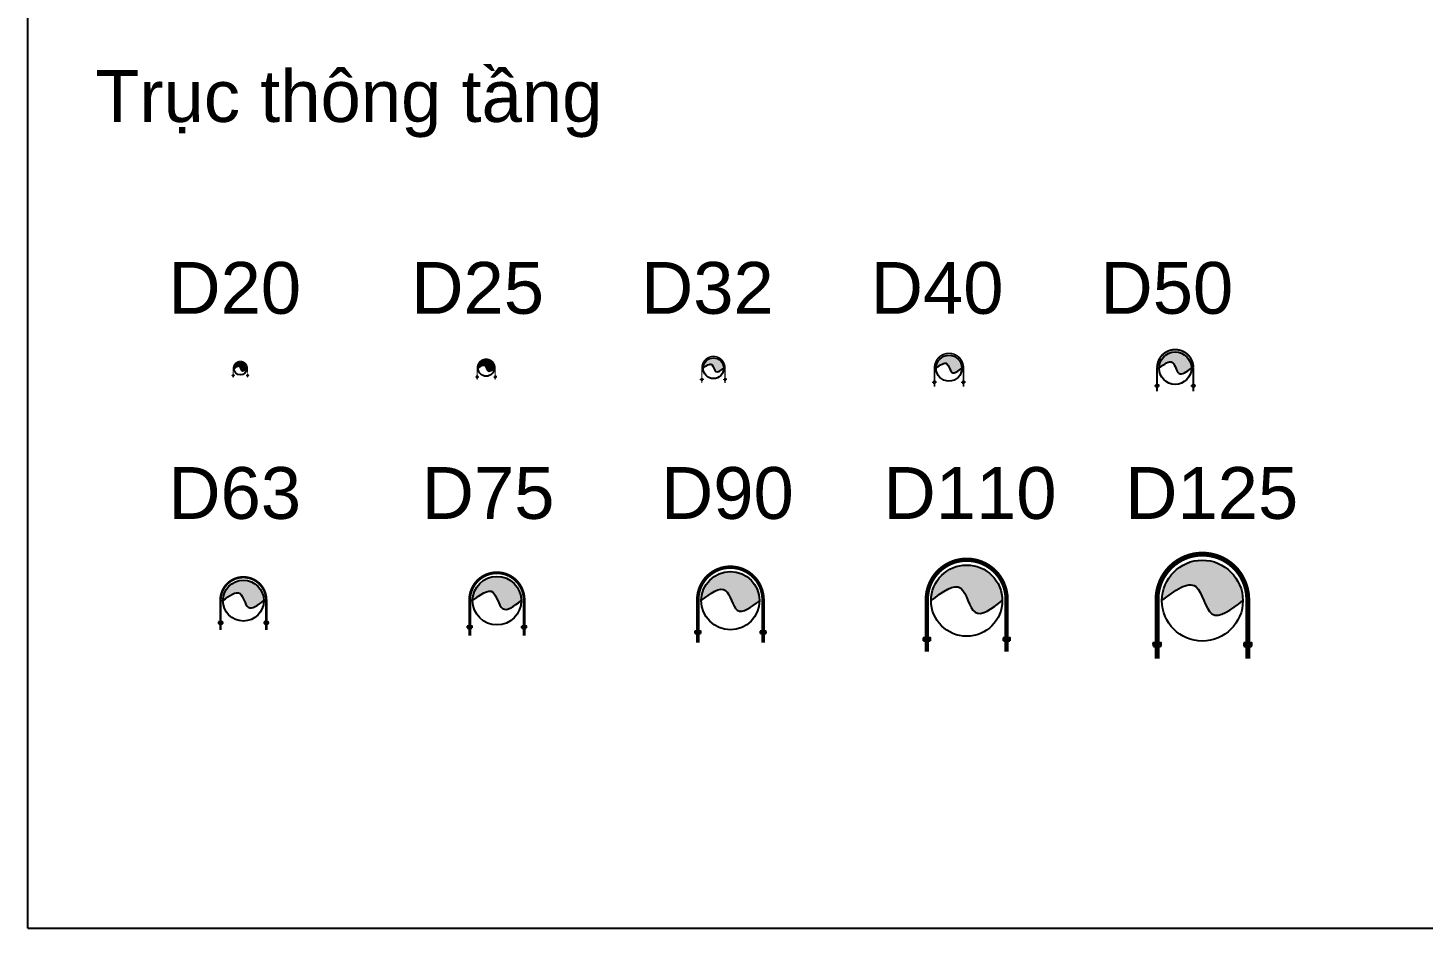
# Model space of a CAD drawing. Header units: millimetres. Extents: x 1218 to 72853, y -34712 to 16286.
# Drawn here: x 28512 to 30666, y 4681 to 6071 of the extents above; entities that cross this region are included whole.
import ezdxf

# ---------------------------------------------------------------- set-up
doc = ezdxf.new("R2010")
doc.units = ezdxf.units.MM
doc.styles.get("Standard").update_dxf_attribs({"font": 'arial.ttf'})

# ---------------------------------------------------------------- blocks, each defined once
blk = doc.blocks.new('TRUC-D20 PPR')
h = blk.add_hatch(color=256)
edge = h.paths.add_edge_path()
edge.add_spline(control_points=[(10, 0), (7.071622400617343, -2.244921794437687), (1.387356396080577, -6.60253176248807), (-0.767646666005021, 7.101080329011893), (-6.776313725218643, 2.480568501123344), (-9.999999866326107, 0.001635086053283885)], knot_values=[0, 0, 0, 0, 58.13245871371956, 112.8407630572771, 176.1670112371614, 176.1670112371614, 176.1670112371614, 176.1670112371614], degree=3, periodic=0)
edge.add_ellipse((0, 0), major_axis=(7.071067811867869, 7.071067811867881), ratio=0.9999999999991207, start_angle=45.00000000002518, end_angle=134.9906316469098, ccw=False)
edge.add_ellipse((0, 0), major_axis=(7.071067811871604, 7.071067811871604), ratio=0.9999999999983393, start_angle=-45.00000000004758, end_angle=45.00000000004758, ccw=False)
at = {"color": 2}
for p, q in [((-12.0786592676086, -10.69007382832933), (-11.98190487574902, -10.63421265411307)), ((-12.0786592676086, -11.26760361414927), (-11.98190487574902, -11.32346478835098)), ((-11.64362273589359, -11.25654111488257), (-11.64362273589359, -10.70113632768334)), ((-10.73604049591813, -11.25654111488257), (-10.73604049591813, -10.70113632768334)), ((-10.30100396419584, -10.69007382832933), (-10.3977583561209, -10.63421265411307)), ((-10.30100396419584, -11.26760361414927), (-10.3977583561209, -11.32346478835098)), ((10.31770605416386, -10.69007382832933), (10.41446044603072, -10.63421265411307)), ((10.31770605416386, -11.26760361414927), (10.41446044603072, -11.32346478835098)), ((10.75274258587888, -11.25654111488257), (10.75274258587888, -10.70113632768334)), ((11.66032482586161, -11.25654111488257), (11.66032482586161, -10.70113632768334)), ((12.09536135756935, -10.69007382832933), (11.99860696565156, -10.63421265411307)), ((12.09536135756935, -11.26760361414927), (11.99860696565156, -11.32346478835098))]:
    blk.add_line(p, q, dxfattribs=at)
at = {"color": 8, "const_width": 1.221428556103118}
blk.add_lwpolyline([(-11.18983161581855, -14.36187439580681), (-11.18983161581855, 0.6288707247731509, -0.4057402817877601), (0.008351045064046048, 11.4905269506562, -0.4057402817873901), (11.20653370595392, 0.6288707246567355), (11.20653370595392, -14.36187439580681)], format="xyb", dxfattribs=at)
at = {"color": 2}
for points in [[(-12.18743338913191, -10.45283051361912), (-12.18743338913191, -10.63421265411307), (-10.19222984273802, -10.63421265411307), (-10.19222984273802, -10.45283051361912)], [(10.20893193264783, -10.45283051361912), (10.20893193264783, -10.63421265411307), (12.20413547903445, -10.63421265411307), (12.20413547903445, -10.45283051361912)]]:
    blk.add_lwpolyline(points, close=True, dxfattribs=at)
for points in [[(-12.09674231881218, -11.25654111488257), (-12.09674231881218, -10.70113632768334)], [(-11.98190487574902, -10.63421265411307), (-10.3977583561209, -10.63421265411307)], [(-11.98190487574902, -11.32346478835098), (-10.3977583561209, -11.32346478835098)], [(-10.3977583561209, -11.32346478835098), (-11.98190487574902, -11.32346478835098)], [(-10.28292091299227, -10.70113632768334), (-10.28292091299227, -11.25654111488257)], [(10.29962300295301, -11.25654111488257), (10.29962300295301, -10.70113632768334)], [(10.41446044603072, -10.63421265411307), (11.99860696565156, -10.63421265411307)], [(10.41446044603072, -11.32346478835098), (11.99860696565156, -11.32346478835098)], [(11.99860696565156, -11.32346478835098), (10.41446044603072, -11.32346478835098)], [(12.1134444087802, -10.70113632768334), (12.1134444087802, -11.25654111488257)]]:
    blk.add_lwpolyline(points, dxfattribs=at)
blk.add_circle((0, 0), 10.00000000000036)
for centre, radius, start, end in [((-11.87018252738198, -11.05116613468272), 0.4169534804885412, 57.086690845253, 122.913309154747), ((-11.87018252738198, -10.90651130789774), 0.4169534804885412, 237.086690845253, 302.913309154747), ((-11.18983161593496, -12.20619120584161), 1.571978551704713, 73.22134512082586, 106.7786548791741), ((-11.18983161593496, -9.751486236636993), 1.571978551704713, 253.2213451208259, 286.7786548791741), ((-10.50948070448067, -11.05116613468272), 0.4169534804885412, 57.086690845253, 122.913309154747), ((-10.50948070448067, -10.90651130789774), 0.4169534804885412, 237.086690845253, 302.913309154747), ((10.52618279439048, -11.05116613468272), 0.4169534804885412, 57.086690845253, 122.913309154747), ((10.52618279439048, -10.90651130789774), 0.4169534804885412, 237.086690845253, 302.913309154747), ((11.2065337058375, -12.20619120584161), 1.571978551704713, 73.22134512082586, 106.7786548791741), ((11.2065337058375, -9.751486236636993), 1.571978551704713, 253.2213451208259, 286.7786548791741), ((11.8868846172918, -11.05116613468272), 0.4169534804885412, 57.086690845253, 122.913309154747), ((11.8868846172918, -10.90651130789774), 0.4169534804885412, 237.086690845253, 302.913309154747)]:
    blk.add_arc(centre, radius, start, end, dxfattribs=at)
blk.add_open_spline([(-9.999999866326107, 0.001635086053283885), (-6.776313725218643, 2.480568501123344), (-0.767646666005021, 7.101080329011893), (1.387356396080577, -6.60253176248807), (7.071622400617343, -2.244921794437687), (10, 0)], degree=3, knots=[0, 0, 0, 0, 63.32624817988433, 118.0345525234419, 176.1670112371614, 176.1670112371614, 176.1670112371614, 176.1670112371614])
at = {"flags": 1}
blk.add_attdef('AMC', (-1.836970198721096e-15, -10.00000000000036), '', height=0.5, dxfattribs=at)
blk = doc.blocks.new('TRUC-D25 PPR')
h = blk.add_hatch(color=256)
edge = h.paths.add_edge_path()
edge.add_spline(control_points=[(12.5, 0), (8.839528000782593, -2.806152243050747), (1.734195495111635, -8.253164703113725), (-0.9595583324990002, 8.87635041125759), (-8.470392156508751, 3.100710626400542), (-12.49999983290036, 0.002043857559328899)], knot_values=[0, 0, 0, 0, 58.13245871371956, 112.8407630572771, 176.1670112371614, 176.1670112371614, 176.1670112371614, 176.1670112371614], degree=3, periodic=0)
edge.add_ellipse((0, 0), major_axis=(8.838834764834838, 8.838834764834852), ratio=0.9999999999991206, start_angle=45.00000000002518, end_angle=134.9906316469098, ccw=False)
edge.add_ellipse((0, 0), major_axis=(8.838834764839508, 8.838834764839508), ratio=0.9999999999983392, start_angle=-45.00000000004758, end_angle=45.00000000004758, ccw=False)
at = {"color": 2}
for p, q in [((-15.09832408450893, -13.36259228541167), (-14.977381094679, -13.29276581764861)), ((-15.09832408450893, -14.0845045176975), (-14.977381094679, -14.15433098544599)), ((-14.55452841985971, -14.07067639360321), (-14.55452841985971, -13.37642040960782)), ((-13.42005061989767, -14.07067639360321), (-13.42005061989767, -13.37642040960782)), ((-12.87625495524844, -13.36259228541167), (-12.99719794513658, -13.29276581764861)), ((-12.87625495524844, -14.0845045176975), (-12.99719794513658, -14.15433098544599)), ((12.89713256771211, -13.36259228541167), (13.01807555754203, -13.29276581764861)), ((12.89713256771211, -14.0845045176975), (13.01807555754203, -14.15433098544599)), ((13.44092823236133, -14.07067639360321), (13.44092823236133, -13.37642040960782)), ((14.57540603232337, -14.07067639360321), (14.57540603232337, -13.37642040960782)), ((15.1192016969726, -13.36259228541167), (14.99825870706991, -13.29276581764861)), ((15.1192016969726, -14.0845045176975), (14.99825870706991, -14.15433098544599))]:
    blk.add_line(p, q, dxfattribs=at)
at = {"color": 8, "const_width": 1.526785695128898}
blk.add_lwpolyline([(-13.98728951976227, -17.95234299477306), (-13.98728951976227, 0.7860884059628006, -0.4057402817877601), (0.01043880633369554, 14.36315868831298, -0.4057402817873901), (14.00816713244421, 0.7860884058172815), (14.00816713244421, -17.95234299477306)], format="xyb", dxfattribs=at)
at = {"color": 2}
for points in [[(-15.23429173640034, -13.06603814203118), (-15.23429173640034, -13.29276581764861), (-12.74028730341524, -13.29276581764861), (-12.74028730341524, -13.06603814203118)], [(12.76116491580615, -13.06603814203118), (12.76116491580615, -13.29276581764861), (15.25516934880579, -13.29276581764861), (15.25516934880579, -13.06603814203118)]]:
    blk.add_lwpolyline(points, close=True, dxfattribs=at)
for points in [[(-15.12092789851886, -14.07067639360321), (-15.12092789851886, -13.37642040960782)], [(-14.977381094679, -13.29276581764861), (-12.99719794513658, -13.29276581764861)], [(-14.977381094679, -14.15433098544599), (-12.99719794513658, -14.15433098544599)], [(-12.99719794513658, -14.15433098544599), (-14.977381094679, -14.15433098544599)], [(-12.85365114123852, -13.37642040960782), (-12.85365114123852, -14.07067639360321)], [(12.87452875370218, -14.07067639360321), (12.87452875370218, -13.37642040960782)], [(13.01807555754203, -13.29276581764861), (14.99825870706991, -13.29276581764861)], [(13.01807555754203, -14.15433098544599), (14.99825870706991, -14.15433098544599)], [(14.99825870706991, -14.15433098544599), (13.01807555754203, -14.15433098544599)], [(15.14180551098252, -13.37642040960782), (15.14180551098252, -14.07067639360321)]]:
    blk.add_lwpolyline(points, dxfattribs=at)
blk.add_circle((0, 0), 12.50000000000045)
for centre, radius, start, end in [((-14.83772815922566, -13.81395766836067), 0.5211918506106765, 57.086690845253, 122.913309154747), ((-14.83772815922566, -13.63313913487946), 0.5211918506106765, 237.086690845253, 302.913309154747), ((-13.98728951990779, -15.25773900731292), 1.964973189630891, 73.22134512125508, 106.7786548787449), ((-13.98728951990779, -12.18935779581079), 1.964973189630891, 253.2213451212551, 286.7786548787449), ((-13.13685088060447, -13.81395766836067), 0.5211918506106765, 57.086690845253, 122.913309154747), ((-13.13685088060447, -13.63313913487946), 0.5211918506106765, 237.086690845253, 302.913309154747), ((13.15772849299537, -13.81395766836067), 0.5211918506106765, 57.086690845253, 122.913309154747), ((13.15772849299537, -13.63313913487946), 0.5211918506106765, 237.086690845253, 302.913309154747), ((14.00816713229869, -15.25773900731292), 1.964973189630891, 73.22134512125508, 106.7786548787449), ((14.00816713229869, -12.18935779581079), 1.964973189630891, 253.2213451212551, 286.7786548787449), ((14.85860577161657, -13.81395766836067), 0.5211918506106765, 57.086690845253, 122.913309154747), ((14.85860577161657, -13.63313913487946), 0.5211918506106765, 237.086690845253, 302.913309154747)]:
    blk.add_arc(centre, radius, start, end, dxfattribs=at)
blk.add_open_spline([(-12.49999983290036, 0.002043857559328899), (-8.470392156508751, 3.100710626400542), (-0.9595583324990002, 8.87635041125759), (1.734195495111635, -8.253164703113725), (8.839528000782593, -2.806152243050747), (12.5, 0)], degree=3, knots=[0, 0, 0, 0, 63.32624817988433, 118.0345525234419, 176.1670112371614, 176.1670112371614, 176.1670112371614, 176.1670112371614])
at = {"flags": 1}
blk.add_attdef('AMC', (-2.29621274840137e-15, -12.50000000000045), '', height=0.5, dxfattribs=at)
blk = doc.blocks.new('TRUC-D32 PPR')
h = blk.add_hatch(color=256)
edge = h.paths.add_edge_path()
edge.add_spline(control_points=[(16, 0), (11.31459584098775, -3.591874871097389), (2.219770233728923, -10.56405081997218), (-1.228234665613854, 11.36172852641903), (-10.8421019603411, 3.96890960179735), (-15.99999978611595, 0.002616137688164599)], knot_values=[0, 0, 0, 0, 58.13245871371956, 112.8407630572771, 176.1670112371614, 176.1670112371614, 176.1670112371614, 176.1670112371614], degree=3, periodic=0)
edge.add_ellipse((0, 0), major_axis=(11.31370849898859, 11.31370849898861), ratio=0.9999999999991207, start_angle=45.00000000002518, end_angle=134.9906316469098, ccw=False)
edge.add_ellipse((0, 0), major_axis=(11.31370849899457, 11.31370849899457), ratio=0.9999999999983393, start_angle=-45.00000000004758, end_angle=45.00000000004758, ccw=False)
at = {"color": 2}
for p, q in [((-19.32585482817376, -17.10411812532402), (-19.17104780119553, -17.01474024658091)), ((-19.32585482817376, -18.02816578264174), (-19.17104780119553, -18.11754366135574)), ((-18.62979637742683, -18.0104657838092), (-18.62979637742683, -17.12181812428753)), ((-17.17766479347483, -18.0104657838092), (-17.17766479347483, -17.12181812428753)), ((-16.48160634271335, -17.10411812532402), (-16.63641336979344, -17.01474024658091)), ((-16.48160634271335, -18.02816578264174), (-16.63641336979344, -18.11754366135574)), ((16.50832968666509, -17.10411812532402), (16.66313671364333, -17.01474024658091)), ((16.50832968666509, -18.02816578264174), (16.66313671364333, -18.11754366135574)), ((17.20438813741202, -18.0104657838092), (17.20438813741202, -17.12181812428753)), ((18.65651972137857, -18.0104657838092), (18.65651972137857, -17.12181812428753)), ((19.35257817211095, -17.10411812532402), (19.19777114504541, -17.01474024658091)), ((19.35257817211095, -18.02816578264174), (19.19777114504541, -18.11754366135574))]:
    blk.add_line(p, q, dxfattribs=at)
at = {"color": 8, "const_width": 1.954285689764989}
blk.add_lwpolyline([(-17.90373058531259, -22.9789990332938), (-17.90373058531259, 1.006193159642862, -0.4057402817877601), (0.01336167211411521, 18.38484312104993, -0.4057402817873901), (17.93045392952627, 1.006193159453687), (17.93045392952627, -22.9789990332938)], format="xyb", dxfattribs=at)
at = {"color": 2}
for points in [[(-19.49989342260233, -16.72452882178186), (-19.49989342260233, -17.01474024658091), (-16.30756774838665, -17.01474024658091), (-16.30756774838665, -16.72452882178186)], [(16.33429109223653, -16.72452882178186), (16.33429109223653, -17.01474024658091), (19.52661676645221, -17.01474024658091), (19.52661676645221, -16.72452882178186)]]:
    blk.add_lwpolyline(points, close=True, dxfattribs=at)
for points in [[(-19.35478771010821, -18.0104657838092), (-19.35478771010821, -17.12181812428753)], [(-19.17104780119553, -17.01474024658091), (-16.63641336979344, -17.01474024658091)], [(-19.17104780119553, -18.11754366135574), (-16.63641336979344, -18.11754366135574)], [(-16.63641336979344, -18.11754366135574), (-19.17104780119553, -18.11754366135574)], [(-16.45267346079345, -17.12181812428753), (-16.45267346079345, -18.0104657838092)], [(16.47939680473064, -18.0104657838092), (16.47939680473064, -17.12181812428753)], [(16.66313671364333, -17.01474024658091), (19.19777114504541, -17.01474024658091)], [(16.66313671364333, -18.11754366135574), (19.19777114504541, -18.11754366135574)], [(19.19777114504541, -18.11754366135574), (16.66313671364333, -18.11754366135574)], [(19.3815110540454, -17.12181812428753), (19.3815110540454, -18.0104657838092)]]:
    blk.add_lwpolyline(points, dxfattribs=at)
blk.add_circle((0, 0), 16.00000000000058)
for centre, radius, start, end in [((-18.99229204381118, -17.68186581549526), 0.667125568781666, 57.086690845253, 122.913309154747), ((-18.99229204381118, -17.45041809263057), 0.667125568781666, 237.086690845253, 302.913309154747), ((-17.90373058548721, -19.52990592934657), 2.515165682727541, 73.22134512125508, 106.7786548787449), ((-17.90373058548721, -15.60237797861919), 2.515165682727541, 253.2213451212551, 286.7786548787449), ((-16.8151691271778, -17.68186581549526), 0.667125568781666, 57.086690845253, 122.913309154747), ((-16.8151691271778, -17.45041809263057), 0.667125568781666, 237.086690845253, 302.913309154747), ((16.84189247102768, -17.68186581549526), 0.667125568781666, 57.086690845253, 122.913309154747), ((16.84189247102768, -17.45041809263057), 0.667125568781666, 237.086690845253, 302.913309154747), ((17.93045392933709, -19.52990592934657), 2.515165682727541, 73.22134512125508, 106.7786548787449), ((17.93045392933709, -15.60237797861919), 2.515165682727541, 253.2213451212551, 286.7786548787449), ((19.01901538766106, -17.68186581549526), 0.667125568781666, 57.086690845253, 122.913309154747), ((19.01901538766106, -17.45041809263057), 0.667125568781666, 237.086690845253, 302.913309154747)]:
    blk.add_arc(centre, radius, start, end, dxfattribs=at)
blk.add_open_spline([(-15.99999978611595, 0.002616137688164599), (-10.8421019603411, 3.96890960179735), (-1.228234665613854, 11.36172852641903), (2.219770233728923, -10.56405081997218), (11.31459584098775, -3.591874871097389), (16, 0)], degree=3, knots=[0, 0, 0, 0, 63.32624817988433, 118.0345525234419, 176.1670112371614, 176.1670112371614, 176.1670112371614, 176.1670112371614])
at = {"flags": 1}
blk.add_attdef('AMC', (-2.939152317953754e-15, -16.00000000000058), '', height=0.5, dxfattribs=at)
blk = doc.blocks.new('TRUC-D40 PPR')
h = blk.add_hatch(color=256)
edge = h.paths.add_edge_path()
edge.add_spline(control_points=[(20, 0), (14.14324480125651, -4.489843588889926), (2.77471279216843, -13.20506352499069), (-1.535293332010042, 14.20216065800923), (-13.55262745042273, 4.961137002232135), (-19.99999973265221, 0.003270172092015855)], knot_values=[0, 0, 0, 0, 58.13245871371956, 112.8407630572771, 176.1670112371614, 176.1670112371614, 176.1670112371614, 176.1670112371614], degree=3, periodic=0)
edge.add_ellipse((0, 0), major_axis=(14.14213562373574, 14.14213562373576), ratio=0.9999999999991207, start_angle=45.00000000002518, end_angle=134.9906316469098, ccw=False)
edge.add_ellipse((0, 0), major_axis=(14.14213562374321, 14.14213562374321), ratio=0.9999999999983391, start_angle=-45.00000000004758, end_angle=45.00000000004758, ccw=False)
at = {"color": 2}
for p, q in [((-24.15731853520992, -21.38014765665866), (-23.9638097514835, -21.26842530824069)), ((-23.28724547178717, -22.51308222976513), (-23.28724547178717, -21.40227265538124)), ((-21.47208099183626, -22.51308222976513), (-21.47208099183626, -21.40227265538124)), ((-20.60200792839896, -21.38014765665866), (-20.79551671222725, -21.26842530824069)), ((20.63541210832773, -21.38014765665866), (20.82892089205416, -21.26842530824069)), ((21.50548517176503, -22.51308222976513), (21.50548517176503, -21.40227265538124)), ((23.32064965171594, -22.51308222976513), (23.32064965171594, -21.40227265538124)), ((24.19072271514597, -21.38014765665866), (23.9972139313104, -21.26842530824069)), ((-24.15731853520992, -22.53520722832764), (-23.9638097514835, -22.6469295767165)), ((-20.60200792839896, -22.53520722832764), (-20.79551671222725, -22.6469295767165)), ((20.63541210832773, -22.53520722832764), (20.82892089205416, -22.6469295767165)), ((24.19072271514597, -22.53520722832764), (23.9972139313104, -22.6469295767165))]:
    blk.add_line(p, q, dxfattribs=at)
at = {"color": 8, "const_width": 2.442857112206237}
blk.add_lwpolyline([(-22.37966323162982, -28.72374879164272), (-22.37966323162982, 1.25774144953175, -0.4057402817877601), (0.01670209013536805, 22.98105390129786, -0.4057402817873901), (22.41306741191511, 1.257741449298919), (22.41306741191511, -28.72374879164272)], format="xyb", dxfattribs=at)
at = {"color": 2}
for points in [[(-24.37486677824927, -20.90566102725279), (-24.37486677824927, -21.26842530824069), (-20.38445968547603, -21.26842530824069), (-20.38445968547603, -20.90566102725279)], [(20.41786386528838, -20.90566102725279), (20.41786386528838, -21.26842530824069), (24.40827095807617, -21.26842530824069), (24.40827095807617, -20.90566102725279)]]:
    blk.add_lwpolyline(points, close=True, dxfattribs=at)
for points in [[(-24.19348463763163, -22.51308222976513), (-24.19348463763163, -21.40227265538124)], [(-23.9638097514835, -21.26842530824069), (-20.79551671222725, -21.26842530824069)], [(-20.56584182597726, -21.40227265538124), (-20.56584182597726, -22.51308222976513)], [(20.59924600592785, -22.51308222976513), (20.59924600592785, -21.40227265538124)], [(20.82892089205416, -21.26842530824069), (23.9972139313104, -21.26842530824069)], [(24.22688881756039, -21.40227265538124), (24.22688881756039, -22.51308222976513)], [(-23.9638097514835, -22.6469295767165), (-20.79551671222725, -22.6469295767165)], [(-20.79551671222725, -22.6469295767165), (-23.9638097514835, -22.6469295767165)], [(20.82892089205416, -22.6469295767165), (23.9972139313104, -22.6469295767165)], [(23.9972139313104, -22.6469295767165), (20.82892089205416, -22.6469295767165)]]:
    blk.add_lwpolyline(points, dxfattribs=at)
blk.add_circle((0, 0), 20.00000000000072)
for centre, radius, start, end in [((-23.74036505475669, -22.10233226937999), 0.8339069609770825, 57.086690845253, 122.913309154747), ((-22.3796632318481, -24.41238241171231), 3.143957103409426, 73.22134512125508, 106.7786548787449), ((-21.01896140896861, -22.10233226937999), 0.8339069609770825, 57.086690845253, 122.913309154747), ((21.05236558878096, -22.10233226937999), 0.8339069609770825, 57.086690845253, 122.913309154747), ((22.41306741168228, -24.41238241171231), 3.143957103409426, 73.22134512125508, 106.7786548787449), ((23.77376923459087, -22.10233226937999), 0.8339069609770825, 57.086690845253, 122.913309154747), ((-23.74036505475669, -21.81302261581004), 0.8339069609770825, 237.086690845253, 302.913309154747), ((-22.3796632318481, -19.50297247330309), 3.143957103409426, 253.2213451212551, 286.7786548787449), ((-21.01896140896861, -21.81302261581004), 0.8339069609770825, 237.086690845253, 302.913309154747), ((21.05236558878096, -21.81302261581004), 0.8339069609770825, 237.086690845253, 302.913309154747), ((22.41306741168228, -19.50297247330309), 3.143957103409426, 253.2213451212551, 286.7786548787449), ((23.77376923459087, -21.81302261581004), 0.8339069609770825, 237.086690845253, 302.913309154747)]:
    blk.add_arc(centre, radius, start, end, dxfattribs=at)
blk.add_open_spline([(-19.99999973265221, 0.003270172092015855), (-13.55262745042273, 4.961137002232135), (-1.535293332010042, 14.20216065800923), (2.77471279216843, -13.20506352499069), (14.14324480125651, -4.489843588889926), (20, 0)], degree=3, knots=[0, 0, 0, 0, 63.32624817988433, 118.0345525234419, 176.1670112371614, 176.1670112371614, 176.1670112371614, 176.1670112371614])
at = {"flags": 1}
blk.add_attdef('AMC', (-3.673940397442192e-15, -20.00000000000072), '', height=0.5, dxfattribs=at)
blk = doc.blocks.new('TRUC-D50 PPR')
h = blk.add_hatch(color=256)
edge = h.paths.add_edge_path()
edge.add_spline(control_points=[(25, 0), (17.67905600156519, -5.612304486101493), (3.468390990208718, -16.50632940622745), (-1.919116665012552, 17.75270082251518), (-16.94078431303205, 6.201421252801083), (-24.99999966581527, 0.004087715118657798)], knot_values=[0, 0, 0, 0, 58.13245871371956, 112.8407630572771, 176.1670112371614, 176.1670112371614, 176.1670112371614, 176.1670112371614], degree=3, periodic=0)
edge.add_ellipse((0, 0), major_axis=(17.67766952966968, 17.6776695296697), ratio=0.9999999999991206, start_angle=45.00000000002518, end_angle=134.9906316469098, ccw=False)
edge.add_ellipse((0, 0), major_axis=(17.67766952967902, 17.67766952967902), ratio=0.9999999999983392, start_angle=-45.00000000004758, end_angle=45.00000000004758, ccw=False)
at = {"color": 2}
for p, q in [((-30.19664816901786, -26.72518457082333), (-29.95476218935801, -26.58553163529723)), ((-30.19664816901786, -28.16900903539499), (-29.95476218935801, -28.30866197089199)), ((-29.10905683973397, -28.14135278720642), (-29.10905683973397, -26.75284081921563)), ((-26.84010123979533, -28.14135278720642), (-26.84010123979533, -26.75284081921563)), ((-25.75250991049688, -26.72518457082333), (-25.99439589028771, -26.58553163529723)), ((-25.75250991049688, -28.16900903539499), (-25.99439589028771, -28.30866197089199)), ((25.79426513540966, -26.72518457082333), (26.03615111506952, -26.58553163529723)), ((25.79426513540966, -28.16900903539499), (26.03615111506952, -28.30866197089199)), ((26.88185646470811, -28.14135278720642), (26.88185646470811, -26.75284081921563)), ((29.15081206464674, -28.14135278720642), (29.15081206464674, -26.75284081921563)), ((30.23840339393064, -26.72518457082333), (29.99651741413982, -26.58553163529723)), ((30.23840339393064, -28.16900903539499), (29.99651741413982, -28.30866197089199))]:
    blk.add_line(p, q, dxfattribs=at)
at = {"color": 8, "const_width": 3.053571390257796}
blk.add_lwpolyline([(-27.97457903953909, -35.90468598954612), (-27.97457903953909, 1.572176811925601, -0.4057402817877601), (0.02087761266739108, 28.72631737662596, -0.4057402817873901), (28.01633426488843, 1.572176811634563), (28.01633426488843, -35.90468598954612)], format="xyb", dxfattribs=at)
at = {"color": 2}
for points in [[(-30.46858347281523, -26.13207628406235), (-30.46858347281523, -26.58553163529723), (-25.48057460684504, -26.58553163529723), (-25.48057460684504, -26.13207628406235)], [(25.5223298316123, -26.13207628406235), (25.5223298316123, -26.58553163529723), (30.51033869759704, -26.58553163529723), (30.51033869759704, -26.13207628406235)]]:
    blk.add_lwpolyline(points, close=True, dxfattribs=at)
for points in [[(-30.24185579703772, -28.14135278720642), (-30.24185579703772, -26.75284081921563)], [(-29.95476218935801, -26.58553163529723), (-25.99439589028771, -26.58553163529723)], [(-29.95476218935801, -28.30866197089199), (-25.99439589028771, -28.30866197089199)], [(-25.99439589028771, -28.30866197089199), (-29.95476218935801, -28.30866197089199)], [(-25.70730228247703, -26.75284081921563), (-25.70730228247703, -28.14135278720642)], [(25.74905750740436, -28.14135278720642), (25.74905750740436, -26.75284081921563)], [(26.03615111506952, -26.58553163529723), (29.99651741413982, -26.58553163529723)], [(26.03615111506952, -28.30866197089199), (29.99651741413982, -28.30866197089199)], [(29.99651741413982, -28.30866197089199), (26.03615111506952, -28.30866197089199)], [(30.28361102195049, -26.75284081921563), (30.28361102195049, -28.14135278720642)]]:
    blk.add_lwpolyline(points, dxfattribs=at)
blk.add_circle((0, 0), 25.0000000000009)
for centre, radius, start, end in [((-29.67545631845132, -27.62791533672134), 1.042383701221353, 57.086690845253, 122.913309154747), ((-29.67545631845132, -27.26627826975891), 1.042383701221353, 237.086690845253, 302.913309154747), ((-27.97457903981558, -30.51547801462584), 3.929946379261782, 73.22134512125508, 106.7786548787449), ((-27.97457903981558, -24.37871559162159), 3.929946379261782, 253.2213451212551, 286.7786548787449), ((-26.27370176120894, -27.62791533672134), 1.042383701221353, 57.086690845253, 122.913309154747), ((-26.27370176120894, -27.26627826975891), 1.042383701221353, 237.086690845253, 302.913309154747), ((26.3154569859762, -27.62791533672134), 1.042383701221353, 57.086690845253, 122.913309154747), ((26.3154569859762, -27.26627826975891), 1.042383701221353, 237.086690845253, 302.913309154747), ((28.01633426459739, -30.51547801462584), 3.929946379261782, 73.22134512125508, 106.7786548787449), ((28.01633426459739, -24.37871559162159), 3.929946379261782, 253.2213451212551, 286.7786548787449), ((29.71721154323313, -27.62791533672134), 1.042383701221353, 57.086690845253, 122.913309154747), ((29.71721154323313, -27.26627826975891), 1.042383701221353, 237.086690845253, 302.913309154747)]:
    blk.add_arc(centre, radius, start, end, dxfattribs=at)
blk.add_open_spline([(-24.99999966581527, 0.004087715118657798), (-16.94078431303205, 6.201421252801083), (-1.919116665012552, 17.75270082251518), (3.468390990208718, -16.50632940622745), (17.67905600156519, -5.612304486101493), (25, 0)], degree=3, knots=[0, 0, 0, 0, 63.32624817988433, 118.0345525234419, 176.1670112371614, 176.1670112371614, 176.1670112371614, 176.1670112371614])
at = {"flags": 1}
blk.add_attdef('AMC', (-4.59242549680274e-15, -25.0000000000009), '', height=0.5, dxfattribs=at)
blk = doc.blocks.new('TRUC-D63 PPR')
h = blk.add_hatch(color=256)
edge = h.paths.add_edge_path()
edge.add_spline(control_points=[(31.5, -1.455191522836685e-11), (22.27561056197737, -7.07150365250709), (4.370172647657455, -20.79797505187162), (-2.418086997917271, 22.36840303636563), (-21.34538823441835, 7.813790778527618), (-31.49999957892578, 0.005150521043105982)], knot_values=[0, 0, 0, 0, 58.13245871371956, 112.8407630572771, 176.1670112371614, 176.1670112371614, 176.1670112371614, 176.1670112371614], degree=3, periodic=0)
edge.add_ellipse((0, -1.455191522836685e-11), major_axis=(22.2738636073838, 22.27386360738382), ratio=0.9999999999991206, start_angle=45.00000000002518, end_angle=134.9906316469098, ccw=False)
edge.add_ellipse((0, -1.455191522836685e-11), major_axis=(22.27386360739556, 22.27386360739555), ratio=0.9999999999983391, start_angle=-45.00000000004758, end_angle=45.00000000004758, ccw=False)
at = {"color": 2}
for p, q in [((-38.04777669295436, -33.67373255922575), (-37.74300035859051, -33.49776986046345)), ((-38.04777669295436, -35.49295138460002), (-37.74300035859051, -35.66891408333322)), ((-36.67741161806043, -35.45810451186844), (-36.67741161806043, -33.70857943221927)), ((-33.8185275621363, -35.45810451186844), (-33.8185275621363, -33.70857943221927)), ((-32.44816248722782, -33.67373255922575), (-32.75293882176629, -33.49776986046345)), ((-32.44816248722782, -35.49295138460002), (-32.75293882176629, -35.66891408333322)), ((32.50077407062054, -33.67373255922575), (32.80555040498439, -33.49776986046345)), ((32.50077407062054, -35.49295138460002), (32.80555040498439, -35.66891408333322)), ((33.87113914552901, -35.45810451186844), (33.87113914552901, -33.70857943221927)), ((36.73002320145315, -35.45810451186844), (36.73002320145315, -33.70857943221927)), ((38.10038827634708, -33.67373255922575), (37.79561194182315, -33.49776986046345)), ((38.10038827634708, -35.49295138460002), (37.79561194182315, -35.66891408333322))]:
    blk.add_line(p, q, dxfattribs=at)
at = {"color": 8, "const_width": 3.847499951724823}
blk.add_lwpolyline([(-35.24796958982188, -45.23990434681764), (-35.24796958982188, 1.980942783033242, -0.4057402817877601), (0.02630579196556937, 36.19515989455977, -0.4057402817873901), (35.30058117376757, 1.980942782654893), (35.30058117376757, -45.23990434681764)], format="xyb", dxfattribs=at)
at = {"color": 2}
for points in [[(-38.39041517574515, -32.92641611793078), (-38.39041517574515, -33.49776986046345), (-32.1055240046262, -33.49776986046345), (-32.1055240046262, -32.92641611793078)], [(32.15813558782975, -32.92641611793078), (32.15813558782975, -33.49776986046345), (38.44302675897779, -33.49776986046345), (38.44302675897779, -32.92641611793078)]]:
    blk.add_lwpolyline(points, close=True, dxfattribs=at)
for points in [[(-38.10473830426054, -35.45810451186844), (-38.10473830426054, -33.70857943221927)], [(-37.74300035859051, -33.49776986046345), (-32.75293882176629, -33.49776986046345)], [(-37.74300035859051, -35.66891408333322), (-32.75293882176629, -35.66891408333322)], [(-32.75293882176629, -35.66891408333322), (-37.74300035859051, -35.66891408333322)], [(-32.39120087592164, -33.70857943221927), (-32.39120087592164, -35.45810451186844)], [(32.44381245932891, -35.45810451186844), (32.44381245932891, -33.70857943221927)], [(32.80555040498439, -33.49776986046345), (37.79561194182315, -33.49776986046345)], [(32.80555040498439, -35.66891408333322), (37.79561194182315, -35.66891408333322)], [(37.79561194182315, -35.66891408333322), (32.80555040498439, -35.66891408333322)], [(38.15734988765325, -33.70857943221927), (38.15734988765325, -35.45810451186844)]]:
    blk.add_lwpolyline(points, dxfattribs=at)
blk.add_circle((0, 0), 31.50000000000114)
for centre, radius, start, end in [((-37.39107496124052, -34.81117332426948), 1.313403463538905, 57.086690845253, 122.913309154747), ((-37.39107496124052, -34.35551061990554), 1.313403463538905, 237.086690845253, 302.913309154747), ((-35.24796959017112, -38.4495022984338), 4.951732437869846, 73.22134512125508, 106.7786548787449), ((-35.24796959017112, -30.71718164545018), 4.951732437869846, 253.2213451212551, 286.7786548787449), ((-33.10486421911628, -34.81117332426948), 1.313403463538905, 57.086690845253, 122.913309154747), ((-33.10486421911628, -34.35551061990554), 1.313403463538905, 237.086690845253, 302.913309154747), ((33.15747580233437, -34.81117332426948), 1.313403463538905, 57.086690845253, 122.913309154747), ((33.15747580233437, -34.35551061990554), 1.313403463538905, 237.086690845253, 302.913309154747), ((35.30058117338922, -38.4495022984338), 4.951732437869846, 73.22134512125508, 106.7786548787449), ((35.30058117338922, -30.71718164545018), 4.951732437869846, 253.2213451212551, 286.7786548787449), ((37.44368654447317, -34.81117332426948), 1.313403463538905, 57.086690845253, 122.913309154747), ((37.44368654447317, -34.35551061990554), 1.313403463538905, 237.086690845253, 302.913309154747)]:
    blk.add_arc(centre, radius, start, end, dxfattribs=at)
blk.add_open_spline([(-31.49999957892578, 0.005150521057657897), (-21.34538823441835, 7.81379077854217), (-2.418086997917271, 22.36840303638019), (4.370172647657455, -20.79797505185707), (22.27561056197737, -7.071503652492538), (31.5, 0)], degree=3, knots=[0, 0, 0, 0, 63.32624817988433, 118.0345525234419, 176.1670112371614, 176.1670112371614, 176.1670112371614, 176.1670112371614])
at = {"flags": 1}
blk.add_attdef('AMC', (-5.786456125971453e-15, -31.50000000000114), '', height=0.5, dxfattribs=at)
blk = doc.blocks.new('TRUC-D75 PPR')
h = blk.add_hatch(color=256)
edge = h.paths.add_edge_path()
edge.add_spline(control_points=[(37.50000000001455, 0), (26.51858400233323, -8.418456729123136), (5.202586485305801, -24.75949410931207), (-2.878674997511553, 26.62905123381643), (-25.41117646955536, 9.302131879230728), (-37.49999949871562, 0.006131572707090527)], knot_values=[0, 0, 0, 0, 58.13245871371956, 112.8407630572771, 176.1670112371614, 176.1670112371614, 176.1670112371614, 176.1670112371614], degree=3, periodic=0)
edge.add_ellipse((0, 0), major_axis=(26.51650429450451, 26.51650429450455), ratio=0.9999999999991208, start_angle=45.00000000002518, end_angle=134.9906316469098, ccw=False)
edge.add_ellipse((0, 0), major_axis=(26.51650429451852, 26.51650429451852), ratio=0.9999999999983392, start_angle=-45.00000000004758, end_angle=45.00000000004758, ccw=False)
at = {"color": 2}
for p, q in [((-45.29497225352679, -40.087776856235), (-44.93214328403701, -39.87829745293129)), ((-45.29497225352679, -42.25351355306339), (-44.93214328403701, -42.46299295630888)), ((-43.66358525959367, -42.21202918080962), (-43.66358525959367, -40.1292612288089)), ((-40.26015185967844, -42.21202918080962), (-40.26015185967844, -40.1292612288089)), ((-38.62876486574532, -40.087776856235), (-38.99159383543883, -39.87829745293129)), ((-38.62876486574532, -42.25351355306339), (-38.99159383543883, -42.46299295630888)), ((38.69139770312177, -40.087776856235), (39.05422667261155, -39.87829745293129)), ((38.69139770312177, -42.25351355306339), (39.05422667261155, -42.46299295630888)), ((40.32278469705489, -42.21202918080962), (40.32278469705489, -40.1292612288089)), ((43.72621809697011, -42.21202918080962), (43.72621809697011, -40.1292612288089)), ((45.35760509088868, -40.087776856235), (44.99477612119517, -39.87829745293129)), ((45.35760509088868, -42.25351355306339), (44.99477612119517, -42.46299295630888))]:
    blk.add_line(p, q, dxfattribs=at)
at = {"color": 8, "const_width": 4.580357085386694}
blk.add_lwpolyline([(-41.96186855931592, -53.85702898426098), (-41.96186855931592, 2.358265217917506, -0.4057402817877601), (0.03131641901563853, 43.08947606495349, -0.4057402817873901), (42.02450139733264, 2.358265217480948), (42.02450139733264, -53.85702898426098)], format="xyb", dxfattribs=at)
at = {"color": 2}
for points in [[(-45.70287520921556, -39.19811442604987), (-45.70287520921556, -39.87829745293129), (-38.22086191026028, -39.87829745293129), (-38.22086191026028, -39.19811442604987)], [(38.28349474741844, -39.19811442604987), (38.28349474741844, -39.87829745293129), (45.76550804638828, -39.87829745293129), (45.76550804638828, -39.19811442604987)]]:
    blk.add_lwpolyline(points, close=True, dxfattribs=at)
for points in [[(-45.36278369555657, -42.21202918080962), (-45.36278369555657, -40.1292612288089)], [(-44.93214328403701, -39.87829745293129), (-38.99159383543883, -39.87829745293129)], [(-44.93214328403701, -42.46299295630888), (-38.99159383543883, -42.46299295630888)], [(-38.99159383543883, -42.46299295630888), (-44.93214328403701, -42.46299295630888)], [(-38.56095342371555, -40.1292612288089), (-38.56095342371555, -42.21202918080962)], [(38.62358626109199, -42.21202918080962), (38.62358626109199, -40.1292612288089)], [(39.05422667261155, -39.87829745293129), (44.99477612119517, -39.87829745293129)], [(39.05422667261155, -42.46299295630888), (44.99477612119517, -42.46299295630888)], [(44.99477612119517, -42.46299295630888), (39.05422667261155, -42.46299295630888)], [(45.42541653293301, -40.1292612288089), (45.42541653293301, -42.21202918080962)]]:
    blk.add_lwpolyline(points, dxfattribs=at)
blk.add_circle((0, 0), 37.50000000000135)
for centre, radius, start, end in [((-44.51318447767699, -41.44187300506746), 1.56357555183203, 57.086690845253, 122.913309154747), ((-44.51318447767699, -40.89941740460927), 1.56357555183203, 237.086690845253, 302.913309154747), ((-41.96186855973792, -45.77321702189511), 5.894919568892673, 73.22134512125508, 106.7786548787449), ((-41.96186855973792, -36.56807338737417), 5.894919568892673, 253.2213451212551, 286.7786548787449), ((-39.41055264181341, -41.44187300506746), 1.56357555183203, 57.086690845253, 122.913309154747), ((-39.41055264181341, -40.89941740460927), 1.56357555183203, 237.086690845253, 302.913309154747), ((39.47318547897157, -41.44187300506746), 1.56357555183203, 57.086690845253, 122.913309154747), ((39.47318547897157, -40.89941740460927), 1.56357555183203, 237.086690845253, 302.913309154747), ((42.02450139689608, -45.77321702189511), 5.894919568892673, 73.22134512125508, 106.7786548787449), ((42.02450139689608, -36.56807338737417), 5.894919568892673, 253.2213451212551, 286.7786548787449), ((44.5758173148497, -41.44187300506746), 1.56357555183203, 57.086690845253, 122.913309154747), ((44.5758173148497, -40.89941740460927), 1.56357555183203, 237.086690845253, 302.913309154747)]:
    blk.add_arc(centre, radius, start, end, dxfattribs=at)
blk.add_open_spline([(-37.49999949871562, 0.006131572707090527), (-25.41117646955536, 9.302131879230728), (-2.878674997511553, 26.62905123381643), (5.202586485305801, -24.75949410931207), (26.51858400233323, -8.418456729123136), (37.50000000001455, 0)], degree=3, knots=[0, 0, 0, 0, 63.32624817988433, 118.0345525234419, 176.1670112371614, 176.1670112371614, 176.1670112371614, 176.1670112371614])
at = {"flags": 1}
blk.add_attdef('AMC', (-6.888638245204109e-15, -37.50000000000135), '', height=0.5, dxfattribs=at)
blk = doc.blocks.new('TRUC-D90 PPR')
h = blk.add_hatch(color=256)
edge = h.paths.add_edge_path()
edge.add_spline(control_points=[(45, 0), (31.82230080281442, -10.10214807497687), (6.243103782369872, -29.71139293120359), (-3.454409997022594, 31.95486148050986), (-30.49341176346934, 11.16255825504777), (-44.99999939846748, 0.007357887196121737)], knot_values=[0, 0, 0, 0, 58.13245871371956, 112.8407630572771, 176.1670112371614, 176.1670112371614, 176.1670112371614, 176.1670112371614], degree=3, periodic=0)
edge.add_ellipse((0, 0), major_axis=(31.81980515340541, 31.81980515340546), ratio=0.9999999999991207, start_angle=45.00000000002518, end_angle=134.9906316469098, ccw=False)
edge.add_ellipse((0, 0), major_axis=(31.81980515342222, 31.81980515342222), ratio=0.9999999999983392, start_angle=-45.00000000004758, end_angle=45.00000000004758, ccw=False)
at = {"color": 2}
for p, q in [((-54.35396670423506, -48.10533222748199), (-53.91857194085605, -47.85395694355248)), ((-54.35396670423506, -50.70421626372263), (-53.91857194085605, -50.95559154762304)), ((-52.39630231152114, -50.65443501697155), (-52.39630231152114, -48.15511347458232)), ((-48.3121822316316, -50.65443501697155), (-48.3121822316316, -48.15511347458232)), ((-46.35451783890312, -48.10533222748199), (-46.78991260252951, -47.85395694355248)), ((-46.35451783890312, -50.70421626372263), (-46.78991260252951, -50.95559154762304)), ((46.42967724373739, -48.10533222748199), (46.8650720071164, -47.85395694355248)), ((46.42967724373739, -50.70421626372263), (46.8650720071164, -50.95559154762304)), ((48.38734163646586, -50.65443501697155), (48.38734163646586, -48.15511347458232)), ((52.47146171635541, -50.65443501697155), (52.47146171635541, -48.15511347458232)), ((54.42912610906933, -48.10533222748199), (53.99373134544294, -47.85395694355248)), ((54.42912610906933, -50.70421626372263), (53.99373134544294, -50.95559154762304))]:
    blk.add_line(p, q, dxfattribs=at)
at = {"color": 8, "const_width": 5.496428502464032}
blk.add_lwpolyline([(-50.35424227117619, -64.62843478118884), (-50.35424227117619, 2.829918261471903, -0.4057402817877601), (0.03757970279548317, 51.70737127790926, -0.4057402817873901), (50.42940167679626, 2.829918260948034), (50.42940167679626, -64.62843478118884)], format="xyb", dxfattribs=at)
at = {"color": 2}
for points in [[(-54.84345025107905, -47.03773731132969), (-54.84345025107905, -47.85395694355248), (-45.86503429232107, -47.85395694355248), (-45.86503429232107, -47.03773731132969)], [(45.9401936968934, -47.03773731132969), (45.9401936968934, -47.85395694355248), (54.91860965566593, -47.85395694355248), (54.91860965566593, -47.03773731132969)]]:
    blk.add_lwpolyline(points, close=True, dxfattribs=at)
for points in [[(-54.43534043467662, -50.65443501697155), (-54.43534043467662, -48.15511347458232)], [(-53.91857194085605, -47.85395694355248), (-46.78991260252951, -47.85395694355248)], [(-53.91857194085605, -50.95559154762304), (-46.78991260252951, -50.95559154762304)], [(-46.78991260252951, -50.95559154762304), (-53.91857194085605, -50.95559154762304)], [(-46.27314410846157, -48.15511347458232), (-46.27314410846157, -50.65443501697155)], [(46.34830351332494, -50.65443501697155), (46.34830351332494, -48.15511347458232)], [(46.8650720071164, -47.85395694355248), (53.99373134544294, -47.85395694355248)], [(46.8650720071164, -50.95559154762304), (53.99373134544294, -50.95559154762304)], [(53.99373134544294, -50.95559154762304), (46.8650720071164, -50.95559154762304)], [(54.51049983951089, -48.15511347458232), (54.51049983951089, -50.65443501697155)]]:
    blk.add_lwpolyline(points, dxfattribs=at)
blk.add_circle((0, 0), 45.00000000000163)
for centre, radius, start, end in [((-53.41582137321529, -49.73024760611588), 1.876290662198435, 57.086690845253, 122.913309154747), ((-53.41582137321529, -49.07930088558351), 1.876290662198435, 237.086690845253, 302.913309154747), ((-50.35424227167096, -54.92786042633816), 7.073903482671208, 73.22134512125508, 106.7786548787449), ((-50.35424227167096, -43.88168806492467), 7.073903482671208, 253.2213451212551, 286.7786548787449), ((-47.29266317018482, -49.73024760611588), 1.876290662198435, 57.086690845253, 122.913309154747), ((-47.29266317018482, -49.07930088558351), 1.876290662198435, 237.086690845253, 302.913309154747), ((47.36782257475716, -49.73024760611588), 1.876290662198435, 57.086690845253, 122.913309154747), ((47.36782257475716, -49.07930088558351), 1.876290662198435, 237.086690845253, 302.913309154747), ((50.42940167627239, -54.92786042633816), 7.073903482671208, 73.22134512125508, 106.7786548787449), ((50.42940167627239, -43.88168806492467), 7.073903482671208, 253.2213451212551, 286.7786548787449), ((53.49098077781673, -49.73024760611588), 1.876290662198435, 57.086690845253, 122.913309154747), ((53.49098077781673, -49.07930088558351), 1.876290662198435, 237.086690845253, 302.913309154747)]:
    blk.add_arc(centre, radius, start, end, dxfattribs=at)
blk.add_open_spline([(-44.99999939846748, 0.007357887196121737), (-30.49341176346934, 11.16255825504777), (-3.454409997022594, 31.95486148050986), (6.243103782369872, -29.71139293120359), (31.82230080281442, -10.10214807497687), (45, 0)], degree=3, knots=[0, 0, 0, 0, 63.32624817988433, 118.0345525234419, 176.1670112371614, 176.1670112371614, 176.1670112371614, 176.1670112371614])
at = {"flags": 1}
blk.add_attdef('AMC', (-8.266365894244932e-15, -45.00000000000163), '', height=0.5, dxfattribs=at)
blk = doc.blocks.new('TRUC-D110 PPR')
h = blk.add_hatch(color=256)
edge = h.paths.add_edge_path()
edge.add_spline(control_points=[(55.0000000000291, 0), (38.89392320343177, -12.3470698694), (7.630460178479552, -36.31392469367711), (-4.222056663013063, 39.05594180960907), (-37.26972548867343, 13.64312675618567), (-54.99999926477904, 0.008992973307613283)], knot_values=[0, 0, 0, 0, 58.13245871371956, 112.8407630572771, 176.1670112371614, 176.1670112371614, 176.1670112371614, 176.1670112371614], degree=3, periodic=0)
edge.add_ellipse((0, 0), major_axis=(38.89087296527328, 38.89087296527335), ratio=0.9999999999991206, start_angle=45.00000000002518, end_angle=134.9906316469098, ccw=False)
edge.add_ellipse((0, 0), major_axis=(38.89087296529382, 38.89087296529382), ratio=0.9999999999983392, start_angle=-45.00000000004758, end_angle=45.00000000004758, ccw=False)
at = {"color": 2}
for p, q in [((-66.43262597182184, -58.79540605581133), (-65.90047681657597, -58.48816959763644)), ((-66.43262597182184, -61.97181987779913), (-65.90047681657597, -62.27905633591581)), ((-64.03992504740017, -61.91097613185411), (-64.03992504740017, -58.85624980222201)), ((-59.04822272752062, -61.91097613185411), (-59.04822272752062, -58.85624980222201)), ((-56.65552180306986, -58.79540605581133), (-57.18767095863586, -58.48816959763644)), ((-56.65552180306986, -61.97181987779913), (-57.18767095863586, -62.27905633591581)), ((56.7473832979158, -58.79540605581133), (57.27953245316166, -58.48816959763644)), ((56.7473832979158, -61.97181987779913), (57.27953245316166, -62.27905633591581)), ((59.14008422236657, -61.91097613185411), (59.14008422236657, -58.85624980222201)), ((64.13178654224612, -61.91097613185411), (64.13178654224612, -58.85624980222201)), ((66.52448746666778, -58.79540605581133), (65.99233831110178, -58.48816959763644)), ((66.52448746666778, -61.97181987779913), (65.99233831110178, -62.27905633591581))]:
    blk.add_line(p, q, dxfattribs=at)
at = {"color": 8, "const_width": 6.71785705856715}
blk.add_lwpolyline([(-61.54407388696563, -78.99030917690834), (-61.54407388696563, 3.458788986259606, -0.4057402817877601), (0.04593074790318497, 63.19789822859457, -0.4057402817873901), (61.635935382772, 3.458788985619321), (61.635935382772, -78.99030917690834)], format="xyb", dxfattribs=at)
at = {"color": 2}
for points in [[(-67.0308836401673, -57.4905678248615), (-67.0308836401673, -58.48816959763644), (-56.05726413504453, -58.48816959763644), (-56.05726413504453, -57.4905678248615)], [(56.14912562957034, -57.4905678248615), (56.14912562957034, -58.48816959763644), (67.12274513472221, -58.48816959763644), (67.12274513472221, -57.4905678248615)]]:
    blk.add_lwpolyline(points, close=True, dxfattribs=at)
for points in [[(-66.53208275345969, -61.91097613185411), (-66.53208275345969, -58.85624980222201)], [(-65.90047681657597, -58.48816959763644), (-57.18767095863586, -58.48816959763644)], [(-65.90047681657597, -62.27905633591581), (-57.18767095863586, -62.27905633591581)], [(-57.18767095863586, -62.27905633591581), (-65.90047681657597, -62.27905633591581)], [(-56.556065021432, -58.85624980222201), (-56.556065021432, -61.91097613185411)], [(56.64792651627795, -61.91097613185411), (56.64792651627795, -58.85624980222201)], [(57.27953245316166, -58.48816959763644), (65.99233831110178, -58.48816959763644)], [(57.27953245316166, -62.27905633591581), (65.99233831110178, -62.27905633591581)], [(65.99233831110178, -62.27905633591581), (57.27953245316166, -62.27905633591581)], [(66.62394424830563, -58.85624980222201), (66.62394424830563, -61.91097613185411)]]:
    blk.add_lwpolyline(points, dxfattribs=at)
blk.add_circle((0, 0), 55.00000000000198)
for centre, radius, start, end in [((-65.28600390057545, -60.78141374076949), 2.293244142686977, 57.086690845253, 122.913309154747), ((-65.28600390057545, -59.98581219342304), 2.293244142686977, 237.086690845253, 302.913309154747), ((-61.54407388760592, -67.1340516321361), 8.645882034375921, 73.22134512125508, 106.7786548787449), ((-61.54407388760592, -53.63317430147436), 8.645882034375921, 253.2213451212551, 286.7786548787449), ((-57.80214387463639, -60.78141374076949), 2.293244142686977, 57.086690845253, 122.913309154747), ((-57.80214387463639, -59.98581219342304), 2.293244142686977, 237.086690845253, 302.913309154747), ((57.89400536916219, -60.78141374076949), 2.293244142686977, 57.086690845253, 122.913309154747), ((57.89400536916219, -59.98581219342304), 2.293244142686977, 237.086690845253, 302.913309154747), ((61.63593538213172, -67.1340516321361), 8.645882034375921, 73.22134512125508, 106.7786548787449), ((61.63593538213172, -53.63317430147436), 8.645882034375921, 253.2213451212551, 286.7786548787449), ((65.37786539513036, -60.78141374076949), 2.293244142686977, 57.086690845253, 122.913309154747), ((65.37786539513036, -59.98581219342304), 2.293244142686977, 237.086690845253, 302.913309154747)]:
    blk.add_arc(centre, radius, start, end, dxfattribs=at)
blk.add_open_spline([(-54.99999926477904, 0.008992973307613283), (-37.26972548867343, 13.64312675618567), (-4.222056663013063, 39.05594180960907), (7.630460178479552, -36.31392469367711), (38.89392320343177, -12.3470698694), (55.0000000000291, 0)], degree=3, knots=[0, 0, 0, 0, 63.32624817988433, 118.0345525234419, 176.1670112371614, 176.1670112371614, 176.1670112371614, 176.1670112371614])
at = {"flags": 1}
blk.add_attdef('AMC', (-1.010333609296603e-14, -55.00000000000198), '', height=0.5, dxfattribs=at)
blk = doc.blocks.new('TRUC-D125 PPR')
h = blk.add_hatch(color=256)
edge = h.paths.add_edge_path()
edge.add_spline(control_points=[(62.5, 0), (44.19764000392752, -14.03076121525373), (8.670977475529071, -41.26582351559773), (-4.797791662538657, 44.3817520563025), (-42.35196078257286, 15.50355313200271), (-62.49999916454544, 0.01021928782574832)], knot_values=[0, 0, 0, 0, 58.13245871371956, 112.8407630572771, 176.1670112371614, 176.1670112371614, 176.1670112371614, 176.1670112371614], degree=3, periodic=0)
edge.add_ellipse((0, 0), major_axis=(44.19417382417419, 44.19417382417426), ratio=0.9999999999991206, start_angle=45.00000000002518, end_angle=134.9906316469098, ccw=False)
edge.add_ellipse((0, 0), major_axis=(44.19417382419754, 44.19417382419754), ratio=0.9999999999983391, start_angle=-45.00000000004758, end_angle=45.00000000004758, ccw=False)
at = {"color": 2}
for p, q in [((-75.49162042254466, -66.81296142702922), (-74.88690547339502, -66.46382908825763)), ((-75.49162042254466, -70.42252258851659), (-74.88690547339502, -70.77165492722997)), ((-72.77264209932764, -70.35338196798693), (-72.77264209932764, -66.88210204802454)), ((-67.10025309948833, -70.35338196798693), (-67.10025309948833, -66.88210204802454)), ((-64.38127477624221, -66.81296142702922), (-64.98598972571199, -66.46382908825763)), ((-64.38127477624221, -70.42252258851659), (-64.98598972571199, -70.77165492722997)), ((64.48566283853143, -66.81296142702922), (65.09037778768106, -66.46382908825763)), ((64.48566283853143, -70.42252258851659), (65.09037778768106, -70.77165492722997)), ((67.20464116177754, -70.35338196798693), (67.20464116177754, -66.88210204802454)), ((72.87703016161686, -70.35338196798693), (72.87703016161686, -66.88210204802454)), ((75.59600848483387, -66.81296142702922), (74.99129353533499, -66.46382908825763)), ((75.59600848483387, -70.42252258851659), (74.99129353533499, -70.77165492722997))]:
    blk.add_line(p, q, dxfattribs=at)
at = {"color": 8, "const_width": 7.633928475644489}
blk.add_lwpolyline([(-69.93644759885501, -89.7617149738362), (-69.93644759885501, 3.930442029843107, -0.4057402817877601), (0.05219403165392578, 71.81579344155034, -0.4057402817873901), (70.04083566222107, 3.930442029086407), (70.04083566222107, -89.7617149738362)], format="xyb", dxfattribs=at)
at = {"color": 2}
for points in [[(-76.17145868204534, -65.33019071014132), (-76.17145868204534, -66.46382908825763), (-63.70143651711987, -66.46382908825763), (-63.70143651711987, -65.33019071014132)], [(63.80582457903074, -65.33019071014132), (63.80582457903074, -66.46382908825763), (76.27584674398531, -66.46382908825763), (76.27584674398531, -65.33019071014132)]]:
    blk.add_lwpolyline(points, close=True, dxfattribs=at)
for points in [[(-75.60463949257974, -70.35338196798693), (-75.60463949257974, -66.88210204802454)], [(-74.88690547339502, -66.46382908825763), (-64.98598972571199, -66.46382908825763)], [(-74.88690547339502, -70.77165492722997), (-64.98598972571199, -70.77165492722997)], [(-64.98598972571199, -70.77165492722997), (-74.88690547339502, -70.77165492722997)], [(-64.26825570617802, -66.88210204802454), (-64.26825570617802, -70.35338196798693)], [(64.37264376849635, -70.35338196798693), (64.37264376849635, -66.88210204802454)], [(65.09037778768106, -66.46382908825763), (74.99129353533499, -66.46382908825763)], [(65.09037778768106, -70.77165492722997), (74.99129353533499, -70.77165492722997)], [(74.99129353533499, -70.77165492722997), (65.09037778768106, -70.77165492722997)], [(75.70902755486895, -66.88210204802454), (75.70902755486895, -70.35338196798693)]]:
    blk.add_lwpolyline(points, dxfattribs=at)
blk.add_circle((0, 0), 62.50000000000226)
for centre, radius, start, end in [((-74.18864079611376, -69.06978834181791), 2.605959253053383, 57.08669084574455, 122.9133091542555), ((-74.18864079611376, -68.16569567436818), 2.605959253053383, 237.0866908457445, 302.9133091542554), ((-69.9364475995535, -76.28869503655005), 9.824865948154455, 73.22134512125508, 106.7786548787449), ((-69.9364475995535, -60.94678897905396), 9.824865948154455, 253.2213451212551, 286.7786548787449), ((-65.68425440302235, -69.06978834181791), 2.605959253053383, 57.08669084574455, 122.9133091542555), ((-65.68425440302235, -68.16569567436818), 2.605959253053383, 237.0866908457445, 302.9133091542554), ((65.78864246493322, -69.06978834181791), 2.605959253053383, 57.08669084574455, 122.9133091542555), ((65.78864246493322, -68.16569567436818), 2.605959253053383, 237.0866908457445, 302.9133091542554), ((70.04083566149347, -76.28869503655005), 9.824865948154455, 73.22134512125508, 106.7786548787449), ((70.04083566149347, -60.94678897905396), 9.824865948154455, 253.2213451212551, 286.7786548787449), ((74.29302885808283, -69.06978834181791), 2.605959253053383, 57.08669084574455, 122.9133091542555), ((74.29302885808283, -68.16569567436818), 2.605959253053383, 237.0866908457445, 302.9133091542554)]:
    blk.add_arc(centre, radius, start, end, dxfattribs=at)
blk.add_open_spline([(-62.49999916454544, 0.01021928782574832), (-42.35196078257286, 15.50355313200271), (-4.797791662538657, 44.3817520563025), (8.670977475529071, -41.26582351559773), (44.19764000392752, -14.03076121525373), (62.5, 0)], degree=3, knots=[0, 0, 0, 0, 63.32624817988433, 118.0345525234419, 176.1670112371614, 176.1670112371614, 176.1670112371614, 176.1670112371614])
at = {"flags": 1}
blk.add_attdef('AMC', (-1.148106374200685e-14, -62.50000000000226), '', height=0.5, dxfattribs=at)

msp = doc.modelspace()

# ---------------------------------------------------------------- linework, layer by layer
for q in [(28512.30256679948, 15109.35462652412), (33567.48430754362, 4680.964491794992)]:
    msp.add_line((28512.30256679948, 4680.964491794992), q)

# ---------------------------------------------------------------- block references
for name, p in [('TRUC-D20 PPR', (28840.22287068724, 5544.807322755531)), ('TRUC-D25 PPR', (29219.54997374387, 5545.282343430823)), ('TRUC-D32 PPR', (29570.31258510545, 5545.282343430823)), ('TRUC-D40 PPR', (29933.81379224186, 5545.282343430823)), ('TRUC-D50 PPR', (30283.00991757767, 5545.282343430823)), ('TRUC-D125 PPR', (30324.87659630582, 5186.448261241108)), ('TRUC-D90 PPR', (29596.47554265891, 5186.448261241108)), ('TRUC-D110 PPR', (29961.15976234301, 5186.448261241108)), ('TRUC-D63 PPR', (28844.87606622872, 5186.448261241108)), ('TRUC-D75 PPR', (29236.09878602125, 5186.448261241108))]:
    msp.add_blockref(name, p)

# ---------------------------------------------------------------- texts
at = {"color": 1, "ltscale": 500}
msp.add_text('Trục thông tầng', height=80, rotation=359.9999999998689, dxfattribs=at).set_placement((28616.22701312362, 5925.383970857882))
at = {"color": 2, "ltscale": 500}
for s, p in [('D20', (28728.9419140825, 5629.258777982786)), ('D25', (29103.89370691963, 5629.258777982786)), ('D32', (29458.39544133143, 5629.258777982786)), ('D40', (29813.01920634508, 5629.258777982786)), ('D50', (30167.51810283633, 5629.258777982786)), ('D63', (28728.9419140825, 5312.657070489366)), ('D75', (29119.97336706845, 5312.657070489366)), ('D90', (29489.31742809154, 5312.657070489366)), ('D110', (29832.70302611124, 5312.657070489366)), ('D125', (30205.72503269603, 5312.657070489366))]:
    msp.add_text(s, height=80, rotation=359.9999999998689, dxfattribs=at).set_placement(p)

doc.saveas('drawing.dxf')
